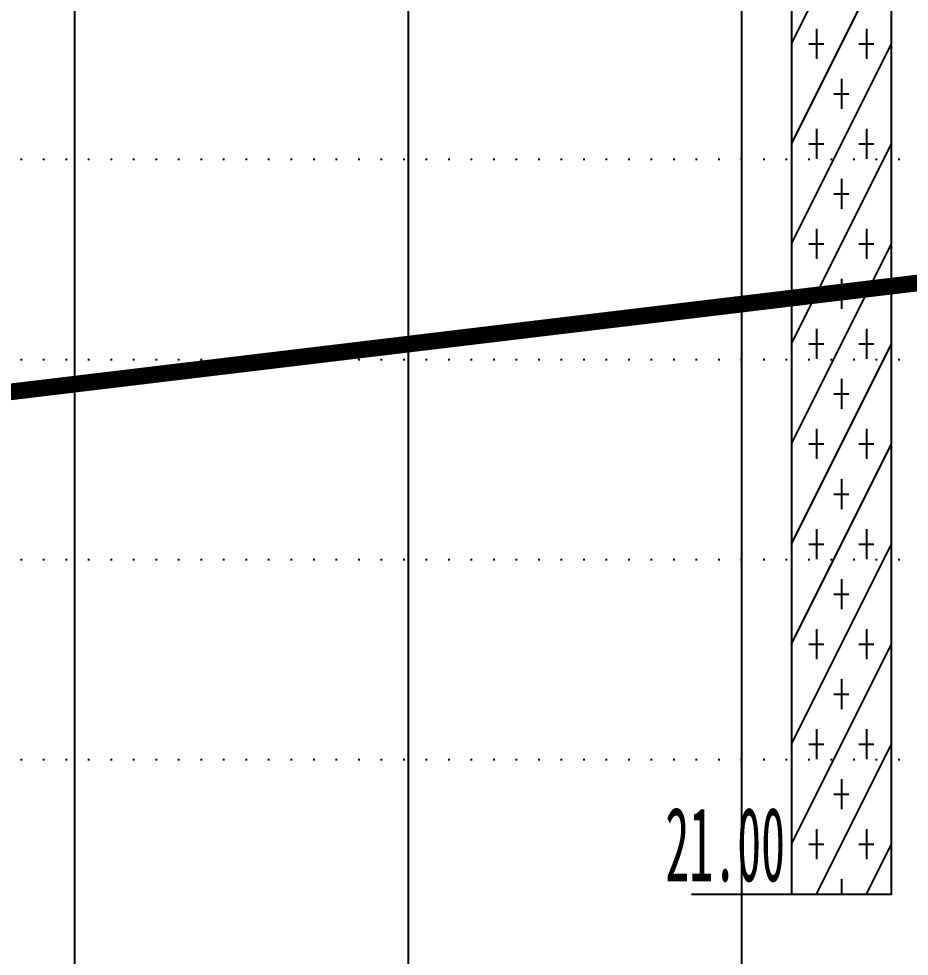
# Model space of a CAD drawing. Header units: millimetres. Extents: x -1499 to 6658, y -12483 to -6008.
# Drawn here: x 972.8 to 1026.2, y -11188.9 to -11132.6 of the extents above; entities that cross this region are included whole.
import ezdxf

# ---------------------------------------------------------------- set-up
doc = ezdxf.new("R2010")
doc.units = ezdxf.units.MM
doc.linetypes.add('A-DOTLN01H', pattern=[0.125, 0, -0.125])
for name, color, linetype in [('CR-GRID', 56, 'A-DOTLN01H'), ('Layer', 7, 'Continuous'), ('수직그리드', 1, 'Continuous'), ('종단계획선', 7, 'Continuous')]:
    doc.layers.add(name, color=color, linetype=linetype)
doc.styles.add('굴림체', font='굴림체')

# ---------------------------------------------------------------- blocks, each defined once
blk = doc.blocks.new('CB-2')
at = {"layer": 'Layer'}
for points in [[(-1, -6), (-1, -21), (1, -21), (1, -6), (-1, -6)], [(-1, -12.5), (1, -10.5)], [(-1, -13.5), (1, -11.5)], [(-0.5, -12.35), (-0.5, -12.65)], [(0.5, -12.35), (0.5, -12.65)], [(-1, -14.5), (1, -12.5)], [(-0.65, -12.5), (-0.35, -12.5)], [(0.35, -12.5), (0.65, -12.5)], [(0, -12.85), (0, -13.15)], [(-0.15, -13), (0.15, -13)], [(-0.5, -13.35), (-0.5, -13.65)], [(0.5, -13.35), (0.5, -13.65)], [(-1, -15.5), (1, -13.5)], [(-0.65, -13.5), (-0.35, -13.5)], [(0.35, -13.5), (0.65, -13.5)], [(0, -13.85), (0, -14.15)], [(-0.15, -14), (0.15, -14)], [(-0.5, -14.35), (-0.5, -14.65)], [(0.5, -14.35), (0.5, -14.65)], [(-1, -16.5), (1, -14.5)], [(-0.65, -14.5), (-0.35, -14.5)], [(0.35, -14.5), (0.65, -14.5)], [(0, -14.85), (0, -15.15)], [(-0.15, -15), (0.15, -15)], [(-0.5, -15.35), (-0.5, -15.65)], [(0.5, -15.35), (0.5, -15.65)], [(-1, -17.5), (1, -15.5)], [(-0.65, -15.5), (-0.35, -15.5)], [(0.35, -15.5), (0.65, -15.5)], [(0, -15.85), (0, -16.15)], [(-0.15, -16), (0.15, -16)], [(-0.5, -16.35), (-0.5, -16.65)], [(0.5, -16.35), (0.5, -16.65)], [(-1, -18.5), (1, -16.5)], [(-0.65, -16.5), (-0.35, -16.5)], [(0.35, -16.5), (0.65, -16.5)], [(0, -16.85), (0, -17.15)], [(-0.15, -17), (0.15, -17)], [(-0.5, -17.35), (-0.5, -17.65)], [(0.5, -17.35), (0.5, -17.65)], [(-1, -19.5), (1, -17.5)], [(-0.65, -17.5), (-0.35, -17.5)], [(0.35, -17.5), (0.65, -17.5)], [(0, -17.85), (0, -18.15)], [(-0.15, -18), (0.15, -18)], [(-0.5, -18.35), (-0.5, -18.65)], [(0.5, -18.35), (0.5, -18.65)], [(-1, -20.5), (1, -18.5)], [(-0.65, -18.5), (-0.35, -18.5)], [(0.35, -18.5), (0.65, -18.5)], [(0, -18.85), (0, -19.15)], [(-0.15, -19), (0.15, -19)], [(-0.5, -19.35), (-0.5, -19.65)], [(0.5, -19.35), (0.5, -19.65)], [(-0.65, -19.5), (-0.35, -19.5)], [(-0.5, -21), (1, -19.5)], [(0.35, -19.5), (0.65, -19.5)], [(0, -19.85), (0, -20.15)], [(-0.15, -20), (0.15, -20)], [(-0.5, -20.35), (-0.5, -20.65)], [(0.5, -20.35), (0.5, -20.65)], [(-0.65, -20.5), (-0.35, -20.5)], [(0.35, -20.5), (0.65, -20.5)], [(0.5, -21), (1, -20.5)], [(0, -20.85), (0, -21)], [(-3, -21), (-1, -21)], [(-0.15, -21), (0.15, -21)]]:
    blk.add_lwpolyline(points, dxfattribs=at)
at = {"layer": 'Layer', "style": '굴림체'}
blk.add_text(' 21.00', height=0.74074, dxfattribs=at).set_placement((-4, -20.8704))

msp = doc.modelspace()

# ---------------------------------------------------------------- linework, layer by layer
at = {"layer": 'CR-GRID', "linetype": 'A-DOTLN01H', "ltscale": 10}
for p, q in [((696.157, -11141.058), (5436.157, -11141.058)), ((696.157, -11165.058), (5436.157, -11165.058)), ((696.157, -11177.058), (5436.157, -11177.058))]:
    msp.add_line(p, q, dxfattribs=at)
at = {"layer": 'CR-GRID', "color": 6, "linetype": 'A-DOTLN01H', "ltscale": 10}
msp.add_line((696.157, -11153.058), (5436.157, -11153.058), dxfattribs=at)
at = {"layer": '수직그리드'}
for p, q in [((1016.157, -11040.12), (1016.157, -11873.058)), ((996.157, -11049.324), (996.157, -11873.058)), ((976.157, -11095.878), (976.157, -11873.058))]:
    msp.add_line(p, q, dxfattribs=at)
at = {"layer": '종단계획선', "const_width": 1, "flags": 128}
msp.add_lwpolyline([(696.157, -11188.146), (1146.157, -11134.147)], dxfattribs=at)

# ---------------------------------------------------------------- block references
at = {"color": 2, "xscale": 3, "yscale": 6, "zscale": 3}
msp.add_blockref('CB-2', (1022.157, -11059.133), dxfattribs=at)

doc.saveas('drawing.dxf')
